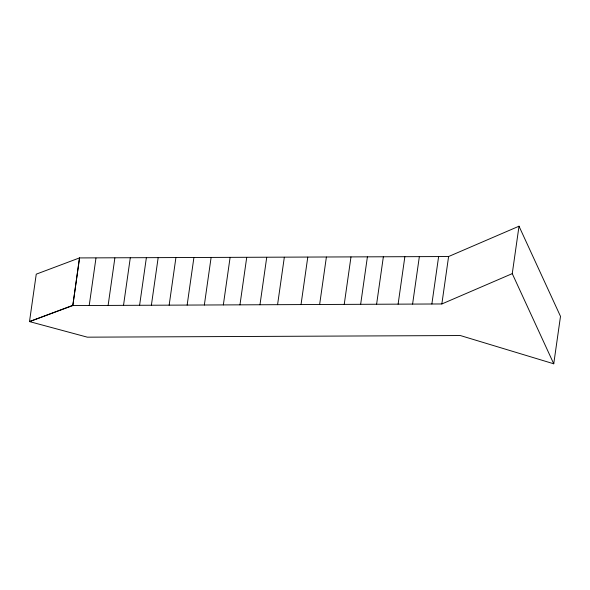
<?xml version="1.0" encoding="UTF-8"?>
<svg xmlns="http://www.w3.org/2000/svg" width="590" height="590" viewBox="0 0 590 590"><rect width="100%" height="100%" fill="white"/><g stroke="black" fill="none" stroke-linecap="round" stroke-linejoin="round"><path stroke-width="0.89" d="M519.008 226.206L512.26 273.635L441.851 303.961L72.806 305.576L79.458 257.926L36.248 274.166L29.5 321.594L87.35 337.17L460.333 335.54L553.752 363.794L560.5 316.365L519.008 226.206L448.599 256.532L79.458 257.926M79.561 258.147L72.806 305.576L29.5 321.594L72.703 305.355M89.215 305.502L95.971 258.081M108.118 305.421L114.866 257.992M123.524 305.355L130.272 257.926M139.601 305.281L146.35 257.86M151.387 305.229L158.142 257.808M169.153 305.155L175.901 257.727M187.148 305.074L193.896 257.646M204.346 305.001L211.095 257.572M223.337 304.919L230.093 257.491M239.96 304.846L246.716 257.417M259.976 304.757L266.724 257.329M277.573 304.676L284.328 257.255M301.025 304.573L307.774 257.151M319.64 304.492L326.388 257.07M344.228 304.388L350.976 256.96M360.652 304.315L367.4 256.886M376.604 304.248L383.352 256.82M398.11 304.152L404.858 256.724M412.594 304.086L419.343 256.665M431.873 304.005L438.621 256.576M441.851 303.961L448.599 256.532M512.26 273.635L553.752 363.794"/></g></svg>
